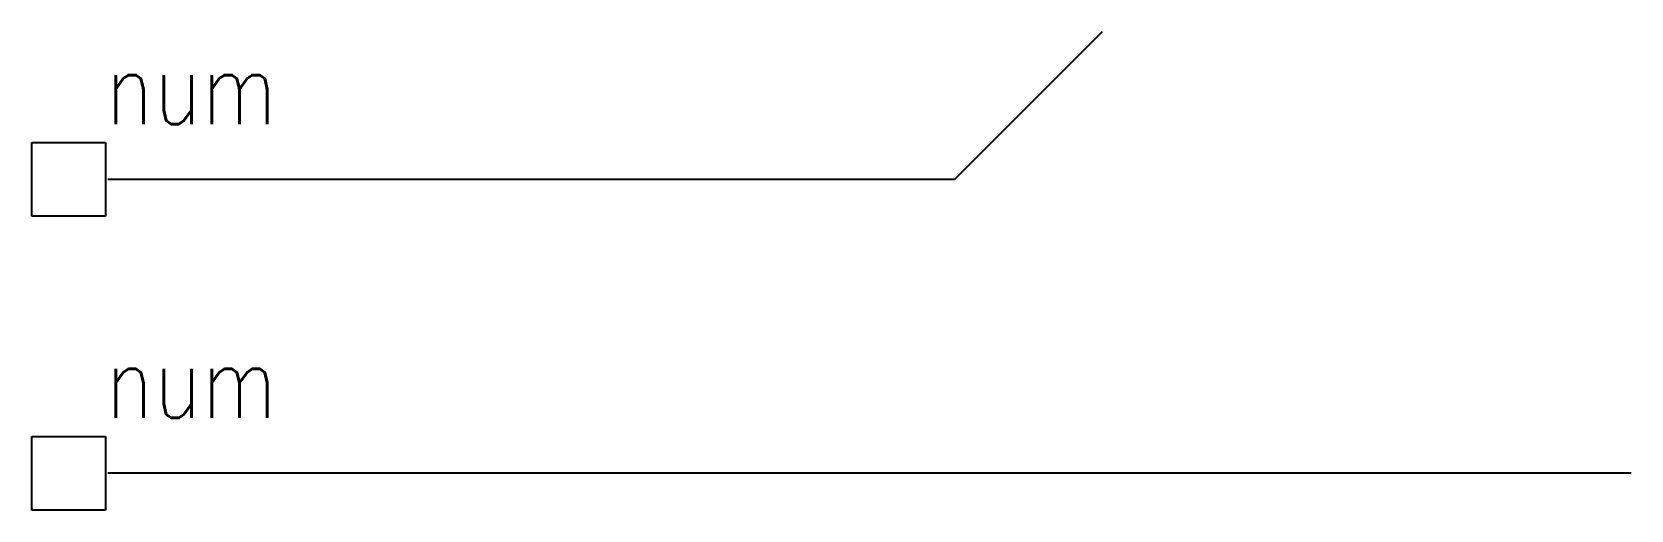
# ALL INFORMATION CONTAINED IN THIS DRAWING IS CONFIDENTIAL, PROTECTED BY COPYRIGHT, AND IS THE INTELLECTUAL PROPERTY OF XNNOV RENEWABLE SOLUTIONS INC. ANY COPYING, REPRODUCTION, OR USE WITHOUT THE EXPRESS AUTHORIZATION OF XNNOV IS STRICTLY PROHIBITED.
# Model space of a CAD drawing. Header units: inches. Extents: x 0 to 2.71, y 0 to 0.81.
import ezdxf
from ezdxf.enums import TextEntityAlignment as Align

# ---------------------------------------------------------------- set-up
doc = ezdxf.new("R2010")
doc.units = ezdxf.units.IN
doc.header["$MEASUREMENT"] = 0
for name, color, linetype in [('BLK_18', 251, 'Continuous'), ('BLU_18', 5, 'Continuous'), ('SYMS', 7, 'Continuous')]:
    doc.layers.add(name, color=color, linetype=linetype)
doc.styles.add('WD', font='romans.shx')

# ---------------------------------------------------------------- blocks, each defined once
blk = doc.blocks.new('HT0001')
for p, q in [((-0.0625, 0.0625), (0.0625, 0.0625)), ((-0.0625, -0.0625), (-0.0625, 0.0625)), ((0.0625, 0.0625), (0.0625, -0.0625)), ((0.0625, -0.0625), (-0.0625, -0.0625))]:
    blk.add_line(p, q)
at = {"style": 'WD'}
for tag, p, width in [('INST', (0.0625, 0.4196), 0.7), ('LOC', (0.0625, 0.25), 0.7), ('DESC1', (0.0499, -0.3851), 0.8)]:
    blk.add_attdef(tag, p, '', height=0.125, dxfattribs=dict(at, width=width))
at = {"linetype": 'Continuous', "style": 'WD'}
for tag, p, height, width, flags in [('TERM01', (0.0625, 0.0938), 0.125, 0.8, 8), ('TAGSTRIP', (0.0499, -0.2288), 0.125, 0.9, 8), ('CAT', (0.2132, -0.4063), 0.1094, 0.8, 1), ('DESC2', (0.0499, -0.5413), 0.125, 0.8, 8), ('DESC3', (0.0499, -0.6976), 0.125, 0.8, 8)]:
    blk.add_attdef(tag, p, '', height=height, dxfattribs=dict(at, width=width, flags=flags))
at = {"style": 'WD', "flags": 1}
for tag, p, height in [('X2PIN01', (0.0326, 0.0839), 0.0125), ('X2TERM01', (0, 0.0625), 0.0125), ('X2TERMDESC01', (-0.006, 0.0287), 0.025), ('X1TERMDESC01', (0.0393, 0.007), 0.025), ('X1PIN01', (0.0868, 0.0164), 0.0125), ('X4TERM01', (-0.0625, 0), 0.0125), ('X4TERMDESC01', (-0.0552, -0.0229), 0.025), ('STRIPSEQ', (0, 0), 0.00125), ('X1TERM01', (0.0625, 0), 0.0125), ('X4PIN01', (-0.1138, -0.0375), 0.0125), ('LINKTERM', (0, -0.0019), 0.00125), ('X8TERM01', (0, -0.0625), 0.0125), ('X8TERMDESC01', (0, -0.0535), 0.025), ('X8PIN01', (0.0256, -0.0962), 0.0125)]:
    blk.add_attdef(tag, p, '', height=height, dxfattribs=at)
at = {"style": 'WD', "width": 0.7, "flags": 1}
blk.add_attdef('ASSYCODE', (0.0625, -0.2812), '', height=0.01, dxfattribs=at)
at = {"linetype": 'Continuous', "style": 'WD', "width": 0.8, "flags": 1}
blk.add_attdef('MFG', text='', height=0.1094, dxfattribs=at).set_placement((0.0882, -0.4063), align=Align.RIGHT)

msp = doc.modelspace()

# ---------------------------------------------------------------- linework, layer by layer
at = {"layer": 'BLK_18'}
for p, q in [((1.816, 0.8118), (1.5657, 0.5615)), ((1.5657, 0.5615), (0.1285, 0.5615))]:
    msp.add_line(p, q, dxfattribs=at)
at = {"layer": 'BLU_18'}
msp.add_line((2.7135, 0.0625), (0.1285, 0.0625), dxfattribs=at)

# ---------------------------------------------------------------- block references
at = {"layer": 'SYMS'}
for p in [(0.0625, 0.5615), (0.0625, 0.0625)]:
    msp.add_blockref('HT0001', p, dxfattribs=at).add_auto_attribs({'TERM01': 'num'})

doc.saveas('drawing.dxf')
